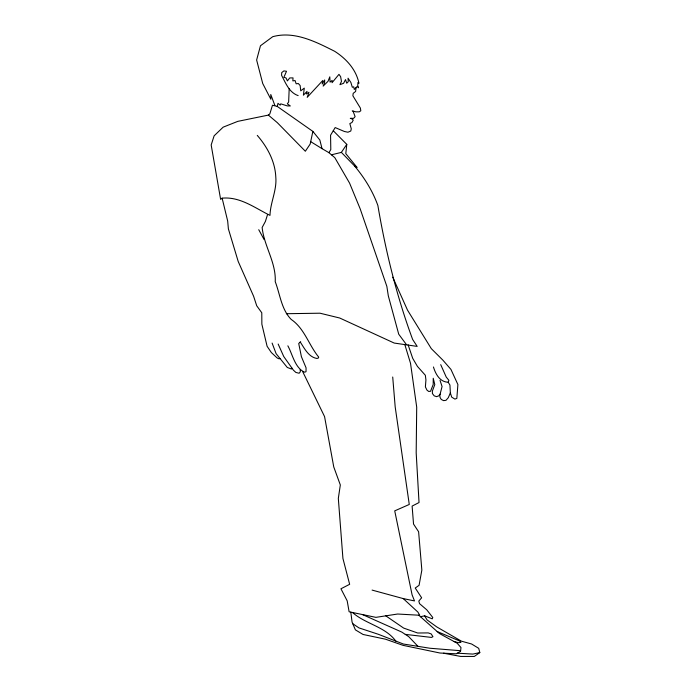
<?xml version="1.0" encoding="UTF-8"?>
<svg xmlns="http://www.w3.org/2000/svg" width="691" height="691" viewBox="0 0 691 691"><rect width="100%" height="100%" fill="white"/><g stroke="black" fill="none" stroke-linecap="round" stroke-linejoin="round"><path stroke-width="1.04" d="M289.184 88.75L288.648 102L287.318 103.823L290.306 105.956L287.318 105.922L280.745 103.84L280.166 105.162L277.998 103.33L277.246 106.414L312.868 131.402L319.838 140.005L322.041 148.66L328.942 152.685L334.807 157.652L349.568 183.098L360.158 208.786L386.848 286.368L388.316 295.869L398.724 334.194L406.455 344.636M356.02 87.671L355.623 91.471L353.196 93.337L352.876 95.79L360.348 108.021L360.823 110.776L359.225 111.838L355.865 111.838L352.246 110.888M333.261 130.746L346.778 144.367L345.794 153.635L357.083 167.455L354.526 165.926L341.363 152.391L331.447 154.81M312.868 131.402L310.181 144.056L305.344 151.251L277.307 122.653L268.384 115.095L237.782 121.366L223.158 127.161L214.124 135.825L211.178 144.972L220.619 199.362L222.131 198.17C239.941 196.417 254.867 207.939 269.982 215.385C270.336 202.446 277.031 190.12 275.787 177.026C275.104 161.357 267.339 147.036 257.268 135.384M267.598 214.435L265.404 221.422L262.139 227.494C264.057 246.177 276.15 262.338 275.234 281.686C280.08 294.306 281.341 309.404 291.196 319.423C304.506 328.475 308.765 344.999 318.62 356.988L318.568 357.886L317.039 358.482C308.989 357.29 304.619 348.851 300.671 342.641L300.049 342.252M433.447 366.981C435.555 373.978 439.847 382.088 448.174 382.218L449.936 385.034L450.351 392.929L448.286 397.714L445.997 400.322L443.562 400.625L441.221 399.424L440.003 397.308L439.873 395.053L442.067 386.519L440.037 380.387M328.942 152.685L330.799 149.532L330.566 135.211L335.178 127.567L344.368 131.48L347.927 132.223L350.795 131.014L351.27 128.837L349.845 123.594L351.969 122.497L353.248 120.104L351.123 118.342M292.017 368.208L291.472 369.02L287.292 367.474L276.106 353.662L272.099 343.064M341.363 152.391L346.778 144.367M440.107 394.146L438.785 395.839L436.582 396.643L434.19 395.848L432.411 393.55L432.367 391.071L434.794 384.602L433.231 378.245L433.214 384.464L430.528 391.322L428.653 391.434L426.917 390.061L425.388 386.882L425.932 379.946L425.345 375.273L417.442 366.411L412.708 358.344L408.131 344.852M300.654 341.682L298.719 343.505L301.406 356.677L306.061 367.828L306.035 371.706L304.576 372.207C294.85 367.785 292.621 354.526 287.862 345.828M268.384 115.095L269.818 113.929L272.47 105.248L277.246 106.414M448.174 382.218L448.891 380.335L446.231 377.061L440.72 364.658M420.474 616.709L424.654 615.819L427.047 619.913L436.755 626.918L461.441 641.179L471.608 644.003L478.708 648.331L479.822 652.58L474.311 656.45L460.672 656.433L443.518 653.202M279.967 358.43L279.164 358.871L277.212 358.007L271.356 352.565L267.097 346.277L261.863 324.2L261.785 312.781L256.715 305.759L253.606 296.258L238.188 261.431L228.384 228.876L227.676 221.008L222.131 198.17M479.822 652.58L472.886 654.083L457.364 653.185M286.342 313.714L319.993 313.204L339.713 318.015L394.198 343.056L417.191 346.398L412.648 339.48C396.608 296.05 385.604 251.135 377.882 205.538C372.708 191.053 364.39 177.682 354.526 165.926M350.294 118.334L353.576 118.368L355.105 116.649L353.041 111.096M405.263 634.373L431.443 637.413L432.937 636.705L431.219 633.949L428.23 632.904L417.684 633.008L403.656 628.084L385.785 615.836M460.612 650.715L429.914 648.244L403.432 644.038L378.322 634.278L358.949 627.894L352.781 623.731M372.086 590.088L403.242 598.587L414.496 600.928L412.086 594.821L394.725 510.865L409.271 504.456L395.192 406.939L392.713 377.018M454.022 641.507L458.375 642.673L460.949 642.431L459.316 640.851L437.153 631.522M424.654 615.819L432.246 618.825L432.799 617.521L426.727 609.79L419.523 603.632L418.815 601.049L421.64 597.801L415.231 588.024L419.083 585.312L421.847 570.101L418.616 531.759L413.538 524.072L412.112 506.088L419.031 502.538L416.181 452.83L416.708 407.172L410.523 363.319L404.771 344.42M362.499 614.567L401.808 632.092L408.709 636.644L417.977 646.353M298.149 95.608C289.158 92.577 285.659 82.98 281.582 75.336L281.712 72.624L283.889 70.914L286.506 71.268L283.88 77.34L286.014 77.919L287.413 80.907L289.702 77.945L293.027 77.893L292.846 80.89L295.057 80.545L296.163 83.81L298.296 83.507L300.144 85.546L300.74 90.841L304.282 88.12L303.392 95.22L307.02 91.393L306.268 93.985L308.998 92.248L307.193 97.345L322.766 80.502L322.205 84.017L324.675 79.975L324.615 82.618L323.155 86.116L328.018 81.305L329.806 76.839L330.056 82.134L332.172 80.381L332.051 82.721L338.979 74.352L340.62 76.666L341.466 81.417L339.92 84.682L343.6 83.291L345.517 79.569L346.727 83.222L348.273 81.659L348.039 78.204L350.881 82.471L352.324 87.256L353.749 86.841L354.284 89.459L357.23 86.41L358.56 87.766L357.748 85.874L357.964 82.462L358.949 83.317C356.159 69.489 346.251 58.709 334.66 51.289C315.778 41.78 294.34 30.715 272.729 36.692L260.464 45.761L256.629 60.005L262.727 83.516L270.846 99.236L270.786 94.512L274.863 105.455M310.691 141.646L322.041 148.66M352.479 612.485C365.582 624.094 385.068 626.521 395.813 641.075M418.763 615.197L439.39 633.5L457.183 643.235L460.983 647.571L460.534 651.38L456.267 653.807L440.029 653.03L403.026 645.342L385.5 639.192L363.069 634.476L355.39 629.855L352.065 622.047L350.803 612.14M403.242 598.587L417.891 612.079L419.739 615.258L397.645 614.023L375.887 617.357L349.119 611.785L347.184 600.842L340.939 588.775L349.646 584.301L342.926 558.458L338.322 498.384L340.326 484.978L333.753 466.926L324.563 416.587L302.667 371.577M258.745 229.706L264.126 239.587M392.721 277.195L407.526 310.155L431.314 348.653L442.793 360.063L450.929 369.391L457.891 384.541L456.837 398.413L454.885 399.087L451.698 397.118L450.351 392.929M278.153 344.04L283.733 356.504L293.407 370.169L295.878 372.449L299.151 373.244L300.335 371.784L300.188 369.581"/></g></svg>
